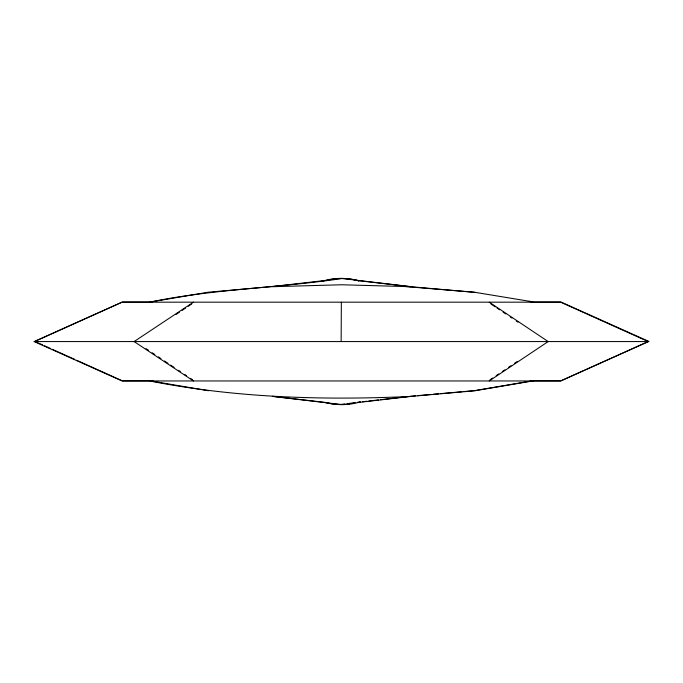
<?xml version="1.0" encoding="UTF-8"?>
<svg xmlns="http://www.w3.org/2000/svg" width="683" height="683" viewBox="0 0 683 683"><rect width="100%" height="100%" fill="white"/><g stroke="black" fill="none" stroke-linecap="round" stroke-linejoin="round"><path stroke-width="1.02" d="M341.141 341.568L341.346 302.176M490.035 379.782L492.656 378.023M496.157 375.667L498.778 373.908M502.27 371.552L504.899 369.793M508.391 367.437L511.012 365.678M514.512 363.322L517.133 361.555M175.915 314.522L179.441 312.174M182.079 310.406L185.597 308.059M188.235 306.291L191.761 303.944M489.241 380.96L548.184 341.568L489.241 302.176M193.443 302.176L134.107 341.568L193.443 380.96M35.832 340.996L122.351 302.04L152.002 302.04M648.141 341.568L560.649 380.96L122.035 380.96L34.15 341.568L122.035 302.176L560.649 302.176L648.141 341.568L34.15 341.568M530.298 302.04L560.965 302.04L648.85 341.432L560.965 380.824L531.306 380.824M149.859 302.108L208.059 292.239L272.312 286.561L324.647 280.525M150.337 302.245L153.359 301.399C215.623 288.858 279.321 287.893 342.038 278.519M532.663 380.755L474.463 390.625L463.928 391.555M533.141 380.892L474.941 390.761L410.688 396.439L358.353 402.475M340.962 404.481L345.043 403.943M347.084 403.679L355.245 402.603M357.286 402.338L360.462 401.971M362.579 401.732L366.814 401.245M368.931 401.006L378.45 399.922M380.568 399.675L408.093 396.541M410.21 396.302L415.477 395.833M417.586 395.645L431.28 394.441M433.381 394.253L438.648 393.784M440.757 393.604L461.828 391.743M272.312 286.561L278.673 286.382M272.79 286.698L341.739 284.768L410.688 286.698L474.941 292.375M410.688 396.439C324.57 400.4 237.727 397.941 152.881 381.601M646.921 341.432L648.85 341.432M153.018 380.824L122.351 380.824L76.658 360.248M402.902 286.356L474.463 292.239L530.119 301.399M410.21 286.561L340.962 278.382M272.79 396.439L342.038 404.618M358.353 280.662L410.688 286.698M272.312 396.302L324.647 402.338A63.049 63.049 0 0 0 349.491 403.901M208.537 390.761L149.859 380.755M529.641 301.263L533.141 302.245M35.832 341.867L42.636 344.932M44.583 345.811L50.414 348.432M52.36 349.312L74.712 359.378M146 348.62L148.646 350.388M152.164 352.735L154.802 354.503M158.319 356.859L160.957 358.618M164.483 360.974L168.001 363.322M170.639 365.089L174.156 367.437M178.562 370.374L180.321 371.552M184.717 374.489L186.476 375.667M190.881 378.613L192.64 379.782M490.915 303.944L495.286 306.88M497.028 308.059L499.649 309.817M503.149 312.174L505.77 313.932M510.141 316.878L511.891 318.047M516.254 320.993L518.004 322.171M354.579 402.996A63.049 63.049 0 0 1 351.54 403.593M321.411 281.49A63.049 63.049 0 0 1 358.968 281.003M360.043 401.997A63.049 63.049 0 0 1 325.432 402.398M326.004 280.585A63.049 63.049 0 0 1 358.643 280.739"/></g></svg>
